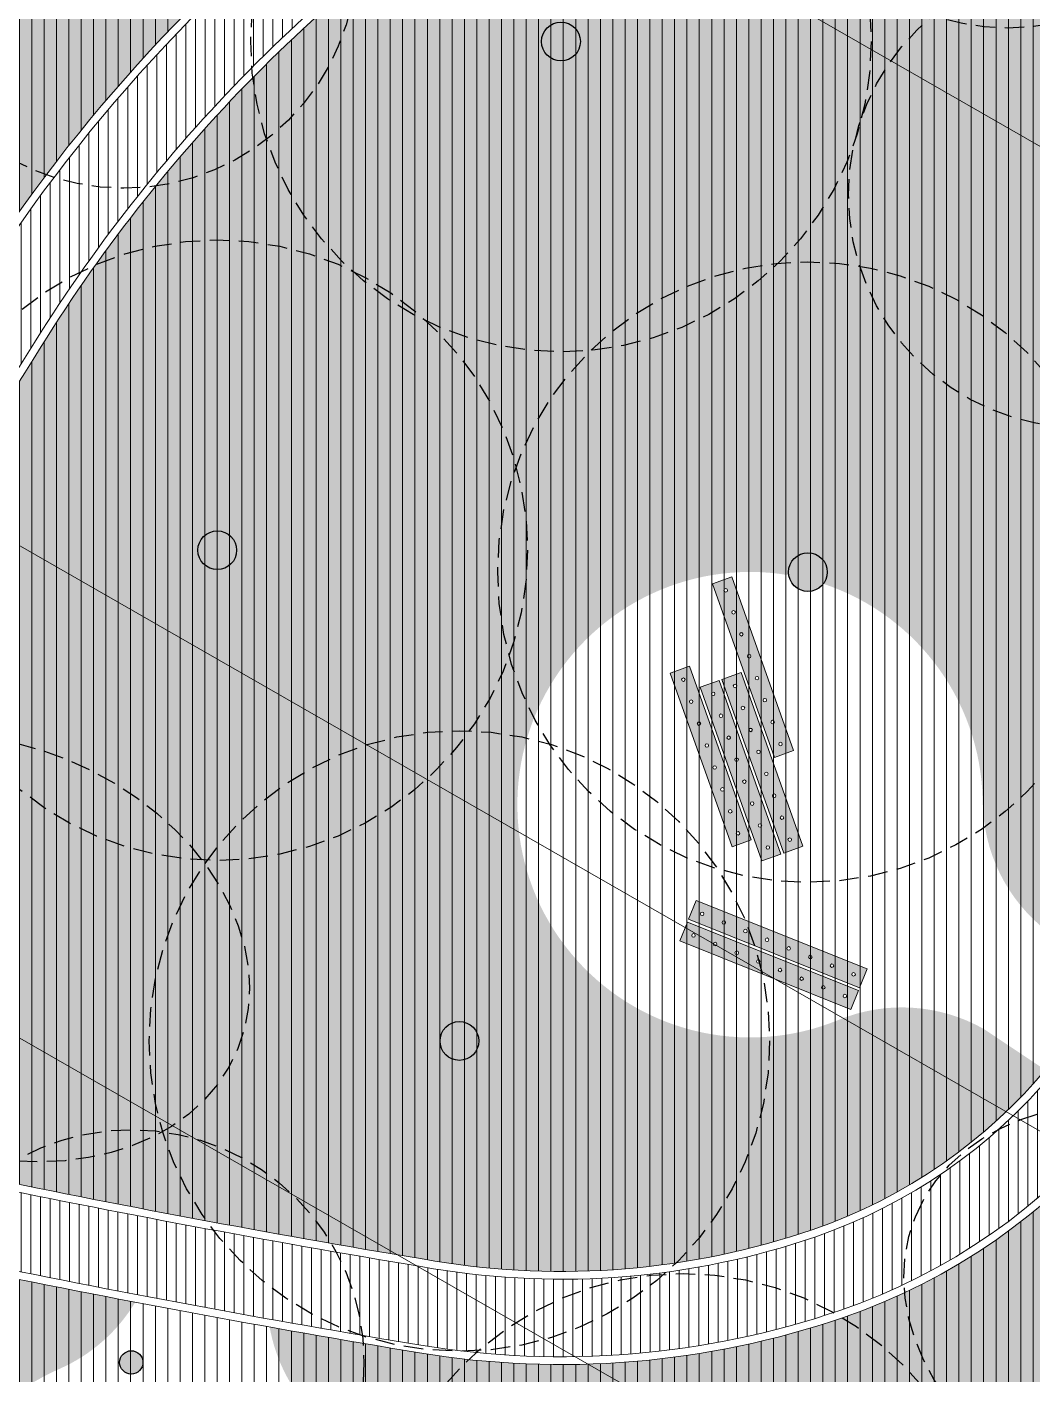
# Model space of a CAD drawing. Header units: metres. Extents: x 678805 to 1359287, y 2747329 to 5497370.
# Drawn here: x 679893.31 to 679906.27, y 2748676.98 to 2748694.34 of the extents above; entities that cross this region are included whole.
import ezdxf
from ezdxf.enums import TextEntityAlignment as Align

# ---------------------------------------------------------------- set-up
doc = ezdxf.new("R2010")
doc.units = ezdxf.units.M
doc.linetypes.add('XREF_MON_SFT_TREES$0$HIDDEN', pattern=[0.375, 0.25, -0.125])
for name, color, linetype in [('00_XREF_MON_HSC_PAVEMENT', 7, 'Continuous'), ('00_XREF_TWQ_BUILDINGS', 7, 'Continuous'), ('00_XREF_TWQ_SFT_TREES', 7, 'Continuous'), ('XREF_MON_SFT_TREES$0$SL_TREE_CANOPY', 251, 'XREF_MON_SFT_TREES$0$HIDDEN'), ('XREF_MON_SFT_TREES$0$SL_TREE_TRUNK', 251, 'Continuous')]:
    doc.layers.add(name, color=color, linetype=linetype)
for name, color, linetype, true_color in [('02-L-Waterfeatures 01', 7, 'Continuous', 0x4da6ff), ('XREF_MON_SFT_TREES$0$SL_TREE_ACACIA_ETBAICA', 7, 'Continuous', 0x405700), ('XREF_MON_SFT_TREES$0$SL_TREE_ACACIA_GERRARDII', 7, 'Continuous', 0x4c4c00), ('XREF_MON_SFT_TREES$0$SL_TREE_ACACIA_NILOTICA', 7, 'Continuous', 0x264d00), ('XREF_MON_SFT_TREES$0$SL_TREE_PROSOPIS_CINERARIA', 7, 'Continuous', 0x5f7f00)]:
    doc.layers.add(name, color=color, linetype=linetype, true_color=true_color)
for name, color, linetype, lineweight in [('XREF_MON_GENERAL_LAYOUT$0$02-L-Level Curves 0.25-0.75m', 33, 'Continuous', 5), ('XREF_MON_GENERAL_LAYOUT$0$02-L-Level Curves 1m', 37, 'Continuous', 5), ('XREF_MON_GENERAL_LAYOUT$0$02-L-Material Change', 251, 'Continuous', 5), ('XREF_MON_HSC_FURNITURE$0$03-PG-CBIncluded', 8, 'Continuous', 5), ('XREF_MON_HSC_PAVEMENT$0$03-TR-Pavement_04_Dry Meadow_', 54, 'Continuous', 5)]:
    doc.layers.add(name, color=color, linetype=linetype, lineweight=lineweight)
doc.layers.add('XREF_MON_HSC_PAVEMENT$0$03-TR-Pavement_02_Sealed Gravel', color=7, linetype='Continuous', lineweight=5, true_color=0x38321e)
doc.layers.add('XREF_MON_HSC_PAVEMENT$0$03-TR-Pavement_04_Dry Meadow_2', color=7, linetype='Continuous', lineweight=5, true_color=0xe2c75d)
doc.layers.get('XREF_MON_SFT_TREES$0$SL_TREE_ACACIA_ETBAICA').off()
doc.layers.get('XREF_MON_SFT_TREES$0$SL_TREE_ACACIA_GERRARDII').off()
doc.layers.get('XREF_MON_SFT_TREES$0$SL_TREE_ACACIA_NILOTICA').off()
doc.layers.get('XREF_MON_SFT_TREES$0$SL_TREE_PROSOPIS_CINERARIA').off()
doc.styles.add('XREF_MON_GENERAL_LAYOUT$0$Standard', font='arial.ttf')
pattern_1 = [(45, (0, 0), (-0.2245064030267289, 0.2245064030267289), [])]
pattern_2 = [(90, (652974.1167151183, 2717198.732228751), (-0.1247775, 0), [])]

# ---------------------------------------------------------------- blocks, each defined once
blk = doc.blocks.new('XREF_MON_SFT_TREES$0$Acacia_gerrardii_1')
h = blk.add_hatch()
h.set_pattern_fill('ANSI31', color=256, scale=0.1, style=0)
h.set_pattern_definition(pattern_1)
edge = h.paths.add_edge_path()
edge.add_ellipse((2.328306436538696e-10, 4.656612873077393e-10), major_axis=(-2.994620075353438, -1.721699553644494), ratio=0.7600819417513994, start_angle=0, end_angle=360)
at = {"layer": 'XREF_MON_SFT_TREES$0$SL_TREE_TRUNK'}
h = blk.add_hatch(color=256, dxfattribs=at)
h.dxf.hatch_style = 1
edge = h.paths.add_edge_path()
edge.add_arc((4.656612873077393e-10, 9.313225746154785e-10), 0.1500002322718501, -7.354891001008638, 352.6451089989913)
at = {"layer": 'XREF_MON_SFT_TREES$0$SL_TREE_CANOPY'}
blk.add_ellipse((2.328306436538696e-10, 4.656612873077393e-10), major_axis=(-2.994620075353436, -1.721699553644493), ratio=0.7600819417513992, dxfattribs=at)
at = {"layer": 'XREF_MON_SFT_TREES$0$SL_TREE_TRUNK'}
for radius in [0.1500002322718501, 0.150000232560115]:
    blk.add_circle((4.656612873077393e-10, 9.313225746154785e-10), radius, dxfattribs=at)
blk = doc.blocks.new('XREF_MON_SFT_TREES$0$Acacia_gerrardii')
h = blk.add_hatch()
h.set_pattern_fill('ANSI31', color=256, scale=0.1, style=0)
h.set_pattern_definition(pattern_1)
edge = h.paths.add_edge_path()
edge.add_ellipse((-0.07890667230822146, 0.1374323763884604), major_axis=(-2.334159139066159, 2.54631103014604), ratio=0.7600819417513992, start_angle=0, end_angle=360)
at = {"layer": 'XREF_MON_SFT_TREES$0$SL_TREE_TRUNK'}
h = blk.add_hatch(color=256, dxfattribs=at)
h.dxf.hatch_style = 1
edge = h.paths.add_edge_path()
edge.add_arc((2.328306436538696e-10, 4.656612873077393e-10), 0.1500002322718501, -7.354891001008641, 352.6451089989913)
at = {"layer": 'XREF_MON_SFT_TREES$0$SL_TREE_CANOPY'}
blk.add_ellipse((-0.07890667230822146, 0.1374323763884604), major_axis=(-2.334159139066159, 2.54631103014604), ratio=0.7600819417513992, dxfattribs=at)
at = {"layer": 'XREF_MON_SFT_TREES$0$SL_TREE_TRUNK'}
for radius in [0.1500002322718501, 0.150000232560115]:
    blk.add_circle((2.328306436538696e-10, 4.656612873077393e-10), radius, dxfattribs=at)
blk = doc.blocks.new('XREF_MON_SFT_TREES$0$Acacia etbaica')
h = blk.add_hatch()
h.set_pattern_fill('ANSI31', color=256, scale=0.1)
h.set_pattern_definition(pattern_1)
edge = h.paths.add_edge_path()
edge.add_arc((4.440892098500626e-16, -1.110223024625157e-15), 3.000000000000001, 0, 360)
at = {"layer": 'XREF_MON_SFT_TREES$0$SL_TREE_TRUNK'}
h = blk.add_hatch(color=256, dxfattribs=at)
h.dxf.hatch_style = 1
edge = h.paths.add_edge_path()
edge.add_arc((-4.190951585769653e-09, -3.725290298461914e-09), 0.1500002332421871, 286.4511275051879, 569.1271037239628)
edge.add_arc((-2.328306436538696e-09, 2.328306436538696e-09), 0.1500002378014961, 209.127105287983, 286.4511261276718)
at = {"layer": 'XREF_MON_SFT_TREES$0$SL_TREE_CANOPY'}
blk.add_circle((0, 0), 3, dxfattribs=at)
at = {"layer": 'XREF_MON_SFT_TREES$0$SL_TREE_TRUNK'}
for radius in [0.1500002332387778, 0.150000232560115]:
    blk.add_circle((-4.190951585769653e-09, -3.725290298461914e-09), radius, dxfattribs=at)
blk = doc.blocks.new('XREF_MON_SFT_TREES$0$Prosopis_cineraria')
h = blk.add_hatch()
h.set_pattern_fill('ANSI31', color=256, scale=0.1)
h.set_pattern_definition(pattern_1)
edge = h.paths.add_edge_path()
edge.add_arc((-1.862645149230957e-09, -1.396983861923218e-09), 4.000000002159871, 0, 360)
at = {"layer": 'XREF_MON_SFT_TREES$0$SL_TREE_TRUNK'}
h = blk.add_hatch(color=256, dxfattribs=at)
h.dxf.hatch_style = 1
edge = h.paths.add_edge_path()
edge.add_arc((0, 0), 0.25, 0, 360)
at = {"layer": 'XREF_MON_SFT_TREES$0$SL_TREE_CANOPY', "linetype": 'XREF_MON_SFT_TREES$0$HIDDEN'}
blk.add_circle((0, 0), 4, dxfattribs=at)
at = {"layer": 'XREF_MON_SFT_TREES$0$SL_TREE_TRUNK'}
blk.add_circle((0, 0), 0.25, dxfattribs=at)
blk = doc.blocks.new('XREF_MON_SFT_TREES$0$Acacia Nilotica D')
h = blk.add_hatch()
h.set_pattern_fill('ANSI31', color=256, scale=0.1)
h.set_pattern_definition(pattern_1)
edge = h.paths.add_edge_path()
edge.add_arc((2.328306436538696e-10, 0), 3.999999999999999, -6.5439871631012e-05, 359.9999345601284)
at = {"layer": 'XREF_MON_SFT_TREES$0$SL_TREE_TRUNK'}
h = blk.add_hatch(color=256, dxfattribs=at)
h.dxf.hatch_style = 1
edge = h.paths.add_edge_path()
edge.add_arc((2.328306436538696e-10, 0), 0.2500003876001918, 0, 360)
at = {"layer": 'XREF_MON_SFT_TREES$0$SL_TREE_CANOPY', "linetype": 'XREF_MON_SFT_TREES$0$HIDDEN'}
blk.add_circle((2.328306436538696e-10, 0), 4, dxfattribs=at)
at = {"layer": 'XREF_MON_SFT_TREES$0$SL_TREE_TRUNK'}
blk.add_circle((2.328306436538696e-10, 0), 0.2500003876001918, dxfattribs=at)
blk = doc.blocks.new('XREF_MON_SFT_TREES')
at = {"layer": 'XREF_MON_SFT_TREES$0$SL_TREE_ACACIA_ETBAICA', "rotation": 25.44812939262281}
for p in [(679905.9621990575, 2748697.329225839), (679894.5644476578, 2748695.264205338), (679906.9066487125, 2748692.178953498), (679894.6595856667, 2748677.12948214)]:
    blk.add_blockref('XREF_MON_SFT_TREES$0$Acacia etbaica', p, dxfattribs=at)
at = {"layer": 'XREF_MON_SFT_TREES$0$SL_TREE_ACACIA_GERRARDII', "rotation": 25.44812939262281}
for name, p in [('XREF_MON_SFT_TREES$0$Acacia_gerrardii', (679892.9635437208, 2748682.381785628)), ('XREF_MON_SFT_TREES$0$Acacia_gerrardii', (679908.100661118, 2748677.620678897)), ('XREF_MON_SFT_TREES$0$Acacia_gerrardii_1', (679889.4858388007, 2748677.390387779))]:
    blk.add_blockref(name, p, dxfattribs=at)
at = {"layer": 'XREF_MON_SFT_TREES$0$SL_TREE_ACACIA_NILOTICA', "rotation": 25.44819483249446}
for p in [(679895.7679195561, 2748687.598219632), (679903.3833574409, 2748687.31633314), (679898.8898623025, 2748681.272232442), (679901.7731411103, 2748674.274661917)]:
    blk.add_blockref('XREF_MON_SFT_TREES$0$Acacia Nilotica D', p, dxfattribs=at)
at = {"layer": 'XREF_MON_SFT_TREES$0$SL_TREE_PROSOPIS_CINERARIA', "rotation": 25.44812939262281}
for p in [(679900.1992416736, 2748694.155067765), (679910.66576537, 2748684.026230473)]:
    blk.add_blockref('XREF_MON_SFT_TREES$0$Prosopis_cineraria', p, dxfattribs=at)
blk = doc.blocks.new('XREF_MON_HSC_PAVEMENT')
at = {"layer": 'XREF_MON_HSC_PAVEMENT$0$03-TR-Pavement_02_Sealed Gravel', "linetype": 'Continuous'}
h = blk.add_hatch(dxfattribs=at)
h.set_pattern_fill('ANSI31', color=256, scale=0.0393, angle=45)
h.set_pattern_definition(pattern_2)
edge = h.paths.add_edge_path()
edge.add_line((679917.9398235404, 2748698.569032134), (679930.3351692004, 2748678.520435317))
edge.add_line((679930.3351692004, 2748678.520435317), (679958.8336297222, 2748689.631350649))
edge.add_line((679958.8336297222, 2748689.631350649), (679958.50670796, 2748690.469874448))
edge.add_line((679958.50670796, 2748690.469874448), (679930.7138696867, 2748679.634065522))
edge.add_line((679930.7138696867, 2748679.634065522), (679917.3239483093, 2748701.274537497))
edge.add_arc((679914.8732819883, 2748673.065596799), 28.31519204792146, 46.13799240495729, 85.0348656748859, ccw=False)
edge.add_line((679934.4935548324, 2748693.481154451), (679942.2621682504, 2748686.015166136))
edge.add_line((679942.2621682504, 2748686.015166136), (679942.9550921341, 2748686.736176878))
edge.add_line((679942.9550921341, 2748686.736176878), (679935.1864787161, 2748694.202165193))
edge.add_arc((679914.8732819877, 2748673.065596798), 29.31519204848373, 46.13799240476916, 58.06454283980914)
edge.add_arc((679938.067693575, 2748734.432828217), 37.29011251870315, 258.1025683230082, 269.2826133360413)
edge.add_arc((679937.0225939059, 2748650.967837801), 46.18142070354693, 64.16469259117218, 89.2826133351681, ccw=False)
edge.add_line((679957.1478022245, 2748692.533443875), (679957.5855369734, 2748693.432550587))
edge.add_arc((679937.0225939064, 2748650.967837802), 47.18142070242407, 64.16206301662017, 89.28261338864814)
edge.add_arc((679938.0676934873, 2748734.432827342), 36.29011164293091, 257.32209827357883, 269.28261338852946, ccw=False)
edge.add_arc((679928.5765606291, 2748710.022024098), 11.09999999980176, 277.9047417493397, 326.7875525858458)
edge.add_line((679937.8633238642, 2748703.94205464), (679943.4507532385, 2748712.476494499))
edge.add_line((679943.4507532385, 2748712.476494499), (679944.3185092388, 2748712.328544013))
edge.add_arc((679947.0244749829, 2748728.199515925), 16.10000000174457, 260.3242364337488, 285.3097737313047)
edge.add_line((679951.2754800855, 2748712.670866413), (679950.9614268458, 2748713.621779129))
edge.add_arc((679947.0244749842, 2748728.199515923), 15.09999999987428, 260.32423643965967, 285.11310256143867, ccw=False)
edge.add_line((679944.4865816484, 2748713.314318665), (679944.0482033435, 2748713.3890612))
edge.add_line((679944.0482033435, 2748713.3890612), (679948.6660864562, 2748720.442581354))
edge.add_line((679948.6660864562, 2748720.442581354), (679947.8294411196, 2748720.99032635))
edge.add_line((679947.8294411196, 2748720.99032635), (679942.9729745897, 2748713.572385334))
edge.add_line((679942.9729745897, 2748713.572385334), (679918.7001196826, 2748717.710853622))
edge.add_arc((679914.5151167568, 2748693.165064767), 24.89999999989387, 80.32423642142444, 100.1501827535803)
edge.add_line((679910.1270161498, 2748717.675360014), (679907.4703242236, 2748717.199730025))
edge.add_line((679907.4703242236, 2748717.199730025), (679906.2819436518, 2748719.120362397))
edge.add_line((679906.2819436518, 2748719.120362397), (679905.3223844845, 2748718.94857164))
edge.add_line((679905.3223844845, 2748718.94857164), (679917.9398235404, 2748698.569032134))
edge = h.paths.add_edge_path(flags=16)
edge.add_line((679912.8213882358, 2748708.551467834), (679916.2935874718, 2748712.111068967))
edge.add_arc((679924.4541689957, 2748704.150861104), 11.40000000150514, 80.32423642395838, 135.7121223184674, ccw=False)
edge.add_line((679926.3701944314, 2748715.388692148), (679942.3755244844, 2748712.659818633))
edge.add_line((679942.3755244844, 2748712.659818633), (679937.026678527, 2748704.489799635))
edge.add_arc((679928.5765606285, 2748710.022024097), 10.10000000004728, 249.6554439448126, 326.78755258400594, ccw=False)
edge.add_arc((679914.873281985, 2748673.065596779), 29.31519206720653, 69.6554439438743, 86.47890914266438)
edge.add_line((679916.6737024639, 2748702.325449343), (679912.8213882358, 2748708.551467834))
edge = h.paths.add_edge_path(flags=16)
edge.add_line((679912.2791941147, 2748709.427749057), (679908.0362197334, 2748716.285143182))
edge.add_line((679908.0362197334, 2748716.285143182), (679910.3032450912, 2748716.691010808))
edge.add_arc((679914.5151167569, 2748693.165064768), 23.89999999981697, 80.32423642621922, 100.15018275054888, ccw=False)
edge.add_line((679918.532047274, 2748716.72507897), (679921.5610687663, 2748716.208637479))
edge.add_arc((679924.4541689956, 2748704.150861104), 12.40000000116875, 103.4922911610623, 135.7121223126702)
edge.add_line((679915.5777469884, 2748712.809332816), (679912.2791941147, 2748709.427749057))
edge = h.paths.add_edge_path(flags=0)
edge.add_line((679912.9475607893, 2748708.537604052), (679916.3651715209, 2748712.041242583))
edge.add_arc((679924.4541689955, 2748704.150861104), 11.30000000139574, 80.32423642214098, 135.7121223131019, ccw=False)
edge.add_line((679926.3533871908, 2748715.290114682), (679942.2082565984, 2748712.586894376))
edge.add_line((679942.2082565984, 2748712.586894376), (679936.9430139933, 2748704.544574135))
edge.add_arc((679928.5765606285, 2748710.022024097), 10.00000000008956, 249.6554439453734, 326.7875525832822, ccw=False)
edge.add_arc((679914.8732819853, 2748673.065596779), 29.41519206703384, 69.65544394411208, 86.37802701014486)
edge.add_line((679916.7315355373, 2748702.422034201), (679912.9475607893, 2748708.537604052))
edge = h.paths.add_edge_path(flags=0)
edge.add_line((679912.2969278444, 2748709.589141519), (679908.1986763425, 2748716.212637973))
edge.add_line((679908.1986763425, 2748716.212637973), (679910.3208679857, 2748716.592575887))
edge.add_arc((679914.5151167565, 2748693.165064768), 23.79999999945268, 80.32423642296732, 100.15018274864781, ccw=False)
edge.add_line((679918.5152400343, 2748716.626501504), (679921.0852539735, 2748716.18831979))
edge.add_arc((679924.454168996, 2748704.150861104), 12.50000000153428, 105.6353015818429, 135.7121223130208)
edge.add_line((679915.50616294, 2748712.8791592), (679912.2969278444, 2748709.589141519))
h = blk.add_hatch(dxfattribs=at)
h.set_pattern_fill('ANSI31', color=256, scale=0.0393, angle=45)
h.set_pattern_definition(pattern_2)
h.paths.add_polyline_path([(679898.6701210444, 2748714.967997458), (679876.7539735462, 2748701.298467006), (679889.5381818302, 2748662.614598154), (679918.2621972301, 2748673.813452312), (679918.2621095822, 2748673.813717815), (679889.5307891695, 2748662.61171592), (679918.2621972298, 2748673.813452312), (679889.5381818302, 2748662.614598154), (679889.5307891695, 2748662.61171592), (679918.2621095822, 2748673.813717815), (679911.6236539984, 2748693.947367267)])
edge = h.paths.add_edge_path(flags=16)
edge.add_line((679906.9119436202, 2748699.876949112), (679909.6690112512, 2748695.4034992))
edge.add_line((679909.6690112512, 2748695.4034992), (679908.072026684, 2748684.297824132))
edge.add_arc((679901.2346263421, 2748685.281035215), 6.907730992772909, 288.89189501053306, 351.8170215263432, ccw=False)
edge.add_arc((679900.2047145886, 2748688.290550407), 10.08859564023446, 260.5948179979235, 288.89189501715765, ccw=False)
edge.add_arc((679923.3319042785, 2748827.912208552), 151.6127078128381, 258.3433462049723, 260.5948180006095, ccw=False)
edge.add_arc((679881.0252318326, 2748622.839844883), 57.77814412260484, 78.3433462027057, 86.00058406381969)
edge.add_arc((679856.8531195697, 2748712.997600401), 43.04555052981048, 310.932137993685, 328.1400595606257)
edge.add_arc((679910.4176700952, 2748679.708542178), 20.02046623327019, 121.6792615479589, 148.1400595602311, ccw=False)
edge.add_arc((679915.130407262, 2748672.071789082), 28.99431097544218, 106.4662738663842, 121.67926154862039, ccw=False)
edge = h.paths.add_edge_path(flags=16)
edge.add_arc((679896.6506365204, 2748707.026583172), 9.544783993528977, 261.712552071773, 310.88335671506644, ccw=False)
edge.add_line((679895.2748569183, 2748697.581471634), (679878.1032936849, 2748700.082689999))
edge.add_line((679878.1032936849, 2748700.082689999), (679877.8303554062, 2748700.909114883))
edge.add_line((679877.8303554062, 2748700.909114883), (679898.3787032177, 2748713.72552188))
edge.add_line((679898.3787032177, 2748713.72552188), (679905.3829075827, 2748702.357869801))
edge.add_line((679905.3829075827, 2748702.357869801), (679902.8979002387, 2748699.810310068))
edge = h.paths.add_edge_path(flags=0)
edge.add_line((679906.8669971054, 2748699.759281914), (679909.5648728344, 2748695.381873175))
edge.add_line((679909.5648728344, 2748695.381873175), (679907.9730448282, 2748684.312057621))
edge.add_arc((679901.2346263404, 2748685.281035217), 6.807730994789505, 288.8918950348194, 351.81702151538065, ccw=False)
edge.add_arc((679900.2047145879, 2748688.290550406), 9.988595640052086, 260.59481799539185, 288.89189503304624, ccw=False)
edge.add_arc((679923.3319042898, 2748827.912208552), 151.5127078145872, 258.3433462016922, 260.5948179959709, ccw=False)
edge.add_arc((679881.0252318344, 2748622.839844883), 57.87814412233619, 78.34334620194826, 85.7626213280239)
edge.add_arc((679856.8531195692, 2748712.997600401), 43.14555053058602, 311.251450668533, 328.1400595604185)
edge.add_arc((679910.4176700931, 2748679.70854218), 19.92046623047576, 121.6792615452745, 148.1400595616161, ccw=False)
edge.add_arc((679915.1304072624, 2748672.071789081), 28.89431097592361, 106.61788192610581, 121.67926154847291, ccw=False)
edge = h.paths.add_edge_path(flags=0)
edge.add_arc((679896.6506365202, 2748707.026583172), 9.44478399339195, 261.7125520711253, 310.8578456694943, ccw=False)
edge.add_line((679895.2892708598, 2748697.680427373), (679878.1788669263, 2748700.172737244))
edge.add_line((679878.1788669263, 2748700.172737244), (679877.9499552716, 2748700.865854709))
edge.add_line((679877.9499552716, 2748700.865854709), (679898.3449455915, 2748713.586643332))
edge.add_line((679898.3449455915, 2748713.586643332), (679905.2568337709, 2748702.37183481))
edge.add_line((679905.2568337709, 2748702.37183481), (679902.8292681081, 2748699.883162676))
edge = h.paths.add_edge_path(flags=16)
edge.add_arc((679910.4176700966, 2748679.708542178), 21.02046623424761, 126.7613469728851, 148.1400595612503)
edge.add_arc((679856.8531195733, 2748712.997600398), 42.04555052574609, 310.8324265837393, 328.14005956122935, ccw=False)
edge.add_line((679884.3445574244, 2748681.18488024), (679878.4539096343, 2748699.021066298))
edge.add_line((679878.4539096343, 2748699.021066298), (679895.1307175009, 2748696.591914244))
edge.add_arc((679896.6506365197, 2748707.02658317), 10.54478399160524, 261.7125520733022, 276.46135270335)
edge = h.paths.add_edge_path(flags=0)
edge.add_arc((679910.4176700962, 2748679.708542178), 21.12046623387275, 127.7180951436975, 148.1400595603967)
edge.add_arc((679856.853119571, 2748712.997600401), 41.94555052902001, 311.0372248761375, 328.14005956030087, ccw=False)
edge.add_line((679884.3924381699, 2748681.358777093), (679878.5996060654, 2748698.898788803))
edge.add_line((679878.5996060654, 2748698.898788803), (679895.1163035603, 2748696.492958505))
edge.add_arc((679896.6506365215, 2748707.026583171), 10.64478399198405, 261.7125520695221, 274.5585305084536)
edge = h.paths.add_edge_path(flags=16)
edge.add_line((679910.4881714294, 2748694.074379818), (679910.8022693451, 2748693.564743682))
edge.add_line((679910.8022693451, 2748693.564743682), (679917.147141271, 2748674.344700132))
edge.add_line((679917.147141271, 2748674.344700132), (679890.0878451788, 2748663.794882973))
edge.add_line((679890.0878451788, 2748663.794882973), (679884.9058950099, 2748679.485216303))
edge.add_arc((679881.0252318349, 2748622.839844882), 56.77814412274062, 78.34334620425989, 86.08090222271062, ccw=False)
edge.add_arc((679923.3319042849, 2748827.912208551), 152.6127078126338, 258.3433462027676, 260.5948179978523)
edge.add_arc((679900.2047145875, 2748688.290550406), 11.08859563975247, 260.5948179989856, 288.8918950331557)
edge.add_arc((679901.2346263407, 2748685.281035217), 7.907730994349595, 288.891895030736, 351.817021517323)
edge.add_line((679909.0618452437, 2748684.15548925), (679910.4881714294, 2748694.074379818))
edge = h.paths.add_edge_path(flags=0)
edge.add_line((679910.5478650483, 2748693.786929916), (679910.7109860298, 2748693.522259753))
edge.add_line((679910.7109860298, 2748693.522259753), (679917.0224497513, 2748674.403417164))
edge.add_line((679917.0224497513, 2748674.403417164), (679890.1497402908, 2748663.926345979))
edge.add_line((679890.1497402908, 2748663.926345979), (679885.047581903, 2748679.375079216))
edge.add_arc((679881.0252318362, 2748622.839844882), 56.67814412277121, 78.3433461992185, 85.93039643778832, ccw=False)
edge.add_arc((679923.3319043063, 2748827.912208545), 152.7127078116333, 258.3433461968938, 260.5948179889996)
edge.add_arc((679900.2047145868, 2748688.290550406), 11.18859564019106, 260.5948179941786, 288.8918950367295)
edge.add_arc((679901.2346263402, 2748685.281035217), 8.007730995109114, 288.8918950331046, 351.8170215126371)
edge.add_line((679909.1608270997, 2748684.141255761), (679910.5478650483, 2748693.786929916))
at = {"layer": 'XREF_MON_HSC_PAVEMENT$0$03-TR-Pavement_04_Dry Meadow_', "linetype": 'Continuous'}
h = blk.add_hatch(dxfattribs=at)
h.set_pattern_fill('ANSI31', color=256, scale=0.0502, angle=45)
h.set_pattern_definition([(90, (0, 0), (-0.159385, 0), [])])
edge = h.paths.add_edge_path()
edge.add_line((679909.5648728344, 2748695.381873175), (679906.8669971054, 2748699.759281914))
edge.add_arc((679915.1304072624, 2748672.071789081), 28.89431097593239, 106.6178819261058, 121.6792615484729)
edge.add_arc((679910.4176700945, 2748679.708542179), 19.92046623203304, 121.6792615472871, 148.1400595614619)
edge.add_arc((679856.8531195692, 2748712.997600401), 43.1455505305333, 311.251450668533, 328.1400595604186, ccw=False)
edge.add_arc((679881.0252318344, 2748622.839844883), 57.87814412234044, 78.3433462019483, 85.7626213280239, ccw=False)
edge.add_arc((679923.3319042898, 2748827.912208552), 151.5127078145839, 258.3433462016922, 260.5948179959709)
edge.add_arc((679900.2047145879, 2748688.290550406), 9.988595640046231, 260.5948179953918, 288.8918950330462)
edge.add_arc((679901.2346263404, 2748685.281035217), 6.807730994789768, 288.8918950348194, 351.8170215153806)
edge.add_line((679907.9730448282, 2748684.312057621), (679909.5648728344, 2748695.381873175))
edge = h.paths.add_edge_path()
edge.add_arc((679910.4176700962, 2748679.708542178), 21.12046623381408, 127.7180951436975, 148.1400595603967, ccw=False)
edge.add_arc((679896.6506365215, 2748707.026583171), 10.6447839919818, 261.7125520695221, 274.5585305084536, ccw=False)
edge.add_line((679895.1163035603, 2748696.492958505), (679878.5996060654, 2748698.898788803))
edge.add_line((679878.5996060654, 2748698.898788803), (679884.3924381699, 2748681.358777093))
edge.add_arc((679856.853119571, 2748712.997600401), 41.94555052900824, 311.0372248761375, 328.1400595603009)
edge = h.paths.add_edge_path()
edge.add_line((679898.3449455915, 2748713.586643332), (679877.9499552716, 2748700.865854709))
edge.add_line((679877.9499552716, 2748700.865854709), (679878.1788669263, 2748700.172737244))
edge.add_line((679878.1788669263, 2748700.172737244), (679895.2892708598, 2748697.680427373))
edge.add_arc((679896.6506365202, 2748707.026583172), 9.44478399332153, 261.7125520711253, 310.8578456694943)
edge.add_line((679902.8292681081, 2748699.883162676), (679905.2568337709, 2748702.37183481))
edge.add_line((679905.2568337709, 2748702.37183481), (679898.3449455915, 2748713.586643332))
edge = h.paths.add_edge_path()
edge.add_line((679910.7109860298, 2748693.522259753), (679910.5478650484, 2748693.786929916))
edge.add_line((679910.5478650484, 2748693.786929916), (679909.1608270997, 2748684.141255761))
edge.add_arc((679901.2346263402, 2748685.281035217), 8.007730995037361, 288.8918950331046, 351.8170215126371, ccw=False)
edge.add_arc((679900.2047145868, 2748688.290550406), 11.18859564019471, 260.5948179941786, 288.8918950367295, ccw=False)
edge.add_arc((679923.3319043063, 2748827.912208545), 152.7127078116325, 258.3433461968939, 260.59481798899964, ccw=False)
edge.add_arc((679881.0252318362, 2748622.839844882), 56.67814412277777, 78.34334619921847, 85.93039643778826)
edge.add_line((679885.047581903, 2748679.375079216), (679890.1497402908, 2748663.926345979))
edge.add_line((679890.1497402908, 2748663.926345979), (679917.0224497513, 2748674.403417164))
edge.add_line((679917.0224497513, 2748674.403417164), (679910.7109860298, 2748693.522259753))
at = {"layer": 'XREF_MON_HSC_PAVEMENT$0$03-TR-Pavement_04_Dry Meadow_2', "ltscale": 2, "transparency": 33554687}
h = blk.add_hatch(dxfattribs=at)
h.set_pattern_fill('AR-CONC', color=256, scale=0.0067, angle=290.0000000000001)
h.set_pattern_definition([(340, (0, 0), (0.3171310031097607, -1.183548818555639), [0.127635, -1.403985]), (284.9999999999999, (0, 0), (1.122121008750501, 0.6597039266631874), [0.102108, -1.123191913939]), (30.45144470000007, (0.0264274947241093, -0.09862875297372095), (1.439251961726375, -0.5238449067124393), [0.10847305896, -1.19320463882]), (336.1842, (0.3198337804106918, 0.1164099759823247), (0.3564911015664235, -1.803038992589059), [0.1914525, -2.1059775]), (26.63555761000001, (0.3495414982605787, -0.03384308439077688), (2.101800046171185, -0.9276967019094174), [0.162709655038, -1.789808574672]), (281.1841511700001, (0.3198337804106918, 0.1164099759823247), (2.10180004612532, -0.9276967020221802), [0.153161779369, -1.684780203864]), (311.0000000000001, (0.2980803232991812, -0.07260940821860236), (-0.2964259309923299, -1.18889947222557), [0.127635, -1.403985]), (256.0000000000001, (0.2980803232991812, -0.07260940821860236), (1.301257995013117, 0.03297126671369521), [0.102108, -1.123188]), (1.451445000000042, (0.2733781620483804, -0.1716843643181712), (1.004832069231487, -1.155928201204946), [0.10847305896, -1.19320258192]), (327.5000000000001, (0, 0), (0.5394311410589346, 0.1743151651689518), [0, -1.1095736, 0, -1.140206, 0, -1.1274425]), (297.5, (0, 0), (0.7838505369245482, -0.1911253338182064), [0, -0.6500876, 0, -1.0840466, 0, -0.4297045]), (257.5, (-0.129797123220292, 0.3566146651579213), (0.2746427574532052, -0.8667979447037826), [0, -0.42545, 0, -1.327404, 0, -1.761363]), (247.5, (-0.1880021112114544, 0.5165315553632672), (0.4995268739605756, -0.8743468279788609), [0, -0.553085, 0, -0.8815324, 0, -1.250823])])
edge = h.paths.add_edge_path()
edge.add_line((679898.3463066672, 2748713.587492263), (679877.9499552716, 2748700.865854709))
edge.add_line((679877.9499552716, 2748700.865854709), (679878.1788669263, 2748700.172737244))
edge.add_line((679878.1788669263, 2748700.172737244), (679895.2892708598, 2748697.680427373))
edge.add_arc((679896.6506365202, 2748707.026583172), 9.44478399332153, 261.7125520711253, 310.8578456694943)
edge.add_line((679902.8292681081, 2748699.883162676), (679905.2568337709, 2748702.37183481))
edge.add_line((679905.2568337709, 2748702.37183481), (679898.3463066672, 2748713.587492263))
edge = h.paths.add_edge_path()
edge.add_arc((679898.554725027, 2748677.960000225), 2.144113461360562, 190.065592184571, 225.809744001182)
edge.add_arc((679894.940447118, 2748674.299707103), 3.000000000506495, -246.29926906161484, 45.042715308581194, ccw=False)
edge.add_arc((679892.8727992189, 2748679.00998686), 2.144113453838092, 293.6984792296518, 328.9963535073109)
edge.add_arc((679923.3319043441, 2748827.912208733), 152.7127080026132, 258.3433461971818, 259.1977833367133, ccw=False)
edge.add_arc((679881.0252318482, 2748622.83984497), 56.67814403507234, 78.34334619330427, 85.93039644363199)
edge.add_line((679885.047581903, 2748679.375079216), (679890.1497402908, 2748663.926345979))
edge.add_line((679890.1497402908, 2748663.926345979), (679917.0224497513, 2748674.403417164))
edge.add_line((679917.0224497513, 2748674.403417164), (679910.7109860298, 2748693.522259753))
edge.add_line((679910.7109860298, 2748693.522259753), (679910.5478650484, 2748693.786929916))
edge.add_line((679910.5478650484, 2748693.786929916), (679909.1608270997, 2748684.141255761))
edge.add_arc((679901.234626339, 2748685.281035218), 8.007730996322222, 288.89189503882795, 351.8170215072268, ccw=False)
edge.add_arc((679900.2047145867, 2748688.290550407), 11.18859564155413, 260.5948179959357, 288.8918950349772, ccw=False)
edge.add_arc((679923.3319043282, 2748827.912208744), 152.7127080113735, 259.859005706703, 260.59481799308963, ccw=False)
edge = h.paths.add_edge_path()
edge.add_line((679906.4802400192, 2748682.677401614), (679907.2773210512, 2748682.145585978))
edge.add_arc((679901.2346263397, 2748685.281035217), 6.807730995476581, 332.5759860929182, 351.8170215121987)
edge.add_line((679907.973044828, 2748684.312057621), (679909.5648728344, 2748695.381873175))
edge.add_line((679909.5648728344, 2748695.381873175), (679906.8669971054, 2748699.759281914))
edge.add_arc((679915.1304072667, 2748672.071789071), 28.89431098653469, 106.6178819287448, 121.679261545558)
edge.add_arc((679910.4176700918, 2748679.708542181), 19.9204662286455, 121.6792615442502, 148.1400595630847)
edge.add_arc((679856.8531195718, 2748712.997600399), 43.14555052712904, 311.2514506680146, 328.14005956124936, ccw=False)
edge.add_arc((679881.0252318301, 2748622.839844852), 57.87814415377272, 78.34334620401239, 85.76262132605359, ccw=False)
edge.add_arc((679923.3319042781, 2748827.912208489), 151.512707750664, 258.3433462012005, 260.5948179964292)
edge.add_arc((679900.204714588, 2748688.290550404), 9.988595637768247, 260.5948179925506, 288.8918950367387)
edge.add_arc((679901.23462634, 2748685.281035218), 6.807730995821696, 288.8918950359895, 319.9260097791761)
edge.add_line((679906.4439955413, 2748680.898379193), (679905.6533016226, 2748681.425933321))
edge.add_arc((679904.59506263, 2748679.561167182), 2.144113457551268, 60.42545650526359, 112.3742393161231)
edge.add_arc((679902.6369319021, 2748684.318017749), 2.999999999828882, 1.1234690712652764, 292.3742393237139, ccw=False)
edge.add_arc((679907.7804617244, 2748684.38229048), 2.144113459243057, 180.1456850723971, 232.6692957463266)
edge = h.paths.add_edge_path()
edge.add_arc((679893.1181902677, 2748697.239709164), 2.144113458058566, 183.853543134643, 227.7838093816424)
edge.add_arc((679889.6457236178, 2748693.444509093), 2.999999999541835, -244.11673116544273, 47.370290156800195, ccw=False)
edge.add_arc((679887.4001395595, 2748698.072603249), 2.144113459002771, 295.8825996217366, 339.5715610158572)
edge.add_line((679889.4094072765, 2748697.32422783), (679878.5996060654, 2748698.898788803))
edge.add_line((679878.5996060654, 2748698.898788803), (679884.3924381699, 2748681.358777093))
edge.add_arc((679856.8531195836, 2748712.99760039), 41.94555051267501, 311.0372248727886, 328.1400595636612)
edge.add_arc((679910.4176700967, 2748679.708542177), 21.12046623455425, 127.7180951441737, 148.1400595601573, ccw=False)
edge.add_arc((679896.6506365208, 2748707.02658315), 10.64478397161304, 261.7125520579664, 274.55853052096637, ccw=False)
edge.add_line((679895.1163035604, 2748696.492958505), (679890.9789244371, 2748697.095611187))
blk = doc.blocks.new('XREF_MON_HSC_FURNITURE$0$RAI_A_HL')
at = {"true_color": 0xfcfcfc}
h = blk.add_hatch(color=7, dxfattribs=at)
h.dxf.hatch_style = 1
h.paths.add_polyline_path([(2094.887183385203, 181.5470563923009), (2094.776032072725, 181.7846776549704), (2092.624743381748, 180.7783764651977), (2092.735894693993, 180.5407552011311)])
h.paths.add_polyline_path([(2094.15433395002, 181.3744850521907, -1), (2094.173849065555, 181.3327652881853, -1)], flags=16)
h.paths.add_polyline_path([(2094.155606674729, 181.3717641984113, -1), (2094.172576341545, 181.3354861424305, -1)], flags=0)
h.paths.add_polyline_path([(2093.901763649657, 181.2054927945137, -1), (2093.882248533657, 181.2472125575878, -1)], flags=16)
h.paths.add_polyline_path([(2094.426419366384, 181.5017575467937, -1), (2094.445934482152, 181.4600377832539, -1)], flags=16)
h.paths.add_polyline_path([(2093.629678233759, 181.0782202994451, -1), (2093.61016311706, 181.1199400629848, -1)], flags=16)
h.paths.add_polyline_path([(2094.698504782282, 181.6290300423279, -1), (2094.718019898282, 181.5873102783225, -1)], flags=16)
h.paths.add_polyline_path([(2093.35759281693, 180.9509478039108, -1), (2093.338077701395, 180.9926675679162, -1)], flags=16)
h.paths.add_polyline_path([(2093.085507401032, 180.8236753102392, -1), (2093.065992285265, 180.8653950737789, -1)], flags=16)
h.paths.add_polyline_path([(2092.813421984902, 180.6964028156362, -1), (2092.793906869367, 180.7381225801073, -1)], flags=16)
h = blk.add_hatch(color=7, dxfattribs=at)
h.dxf.hatch_style = 1
h.paths.add_polyline_path([(2094.742370464141, 181.1476984815672), (2094.631219151197, 181.3853197447024), (2092.479930460686, 180.3790185539983), (2092.591081772698, 180.1413972908631)])
h.paths.add_polyline_path([(2094.009521028493, 180.9751271423884, -1), (2094.02903614426, 180.9334073774517, -1)], flags=16)
h.paths.add_polyline_path([(2094.010793753667, 180.9724062876776, -1), (2094.027763419552, 180.9361282321624, -1)], flags=0)
h.paths.add_polyline_path([(2093.756950728595, 180.8061348833144, -1), (2093.737435612595, 180.8478546468541, -1)], flags=16)
h.paths.add_polyline_path([(2094.281606445322, 181.1023996365257, -1), (2094.301121560158, 181.0606798725203, -1)], flags=16)
h.paths.add_polyline_path([(2093.484865311766, 180.6788623887114, -1), (2093.465350196231, 180.7205821522512, -1)], flags=16)
h.paths.add_polyline_path([(2094.553691860987, 181.2296721306629, -1), (2094.573206976987, 181.1879523671232, -1)], flags=16)
h.paths.add_polyline_path([(2093.212779895635, 180.5515898941085, -1), (2093.193264779868, 180.5933096576482, -1)], flags=16)
h.paths.add_polyline_path([(2092.940694479737, 180.4243173990399, -1), (2092.92117936397, 180.4660371630453, -1)], flags=16)
h.paths.add_polyline_path([(2092.668609063607, 180.2970449053682, -1), (2092.64909394714, 180.3387646679766, -1)], flags=16)
h = blk.add_hatch(color=7, dxfattribs=at)
h.dxf.hatch_style = 1
h.paths.add_polyline_path([(2096.085257117404, 181.1126176272519), (2095.974105805624, 181.3502388899215), (2093.82281711488, 180.343937699683), (2093.933968426427, 180.1063164356165)])
h.paths.add_polyline_path([(2095.352407682454, 180.9400462866761, -1), (2095.371922798688, 180.898326523602, -1)], flags=16)
h.paths.add_polyline_path([(2095.353680407396, 180.9373254333623, -1), (2095.370650073281, 180.9010473778471, -1)], flags=0)
h.paths.add_polyline_path([(2095.099837382091, 180.7710540289991, -1), (2095.080322266323, 180.8127737925388, -1)], flags=16)
h.paths.add_polyline_path([(2095.624493098818, 181.0673187822104, -1), (2095.644008215051, 181.0255990186706, -1)], flags=16)
h.paths.add_polyline_path([(2094.827751966426, 180.6437815343961, -1), (2094.808236849727, 180.6855012979358, -1)], flags=16)
h.paths.add_polyline_path([(2095.896578515414, 181.1945912768133, -1), (2095.916093630716, 181.1528715132736, -1)], flags=16)
h.paths.add_polyline_path([(2094.55566654983, 180.5165090402588, -1), (2094.536151434062, 180.5582288033329, -1)], flags=16)
h.paths.add_polyline_path([(2094.283581133233, 180.3892365447246, -1), (2094.264066017931, 180.4309563096613, -1)], flags=16)
h.paths.add_polyline_path([(2094.011495717103, 180.2619640505873, -1), (2093.991980601568, 180.3036838150583, -1)], flags=16)
h = blk.add_hatch(color=7, dxfattribs=at)
h.dxf.hatch_style = 1
h.paths.add_polyline_path([(2094.869642958278, 180.8756130649708), (2094.758491646266, 181.113234328106), (2092.607202954823, 180.1069331378676), (2092.718354267068, 179.8693118738011)])
h.paths.add_polyline_path([(2094.136793522863, 180.7030417248607, -1), (2094.15630863863, 180.6613219608553, -1)], flags=16)
h.paths.add_polyline_path([(2094.138066247804, 180.7003208706155, -1), (2094.155035914155, 180.6640428155661, -1)], flags=0)
h.paths.add_polyline_path([(2093.884223222034, 180.534049466718, -1), (2093.864708106266, 180.5757692297921, -1)], flags=16)
h.paths.add_polyline_path([(2094.408878938993, 180.8303142199293, -1), (2094.428394055227, 180.7885944554582, -1)], flags=16)
h.paths.add_polyline_path([(2093.612137806369, 180.4067769716494, -1), (2093.592622690368, 180.4484967361204, -1)], flags=16)
h.paths.add_polyline_path([(2094.680964355124, 180.9575867145322, -1), (2094.700479471125, 180.9158669505268, -1)], flags=16)
h.paths.add_polyline_path([(2093.340052389307, 180.2795044770464, -1), (2093.320537274005, 180.3212242405862, -1)], flags=16)
h.paths.add_polyline_path([(2093.067966973642, 180.1522319824435, -1), (2093.048451857874, 180.1939517469145, -1)], flags=16)
h.paths.add_polyline_path([(2092.795881557278, 180.0249594887719, -1), (2092.776366441511, 180.0666792518459, -1)], flags=16)
for points in [[(2094.887183385203, 181.5470563923009), (2094.776032072725, 181.7846776549704), (2092.624743381748, 180.7783764651977), (2092.735894693993, 180.5407552011311), (2094.887183385203, 181.5470563923009)], [(2094.742370464141, 181.1476984815672), (2094.631219151197, 181.3853197447024), (2092.479930460686, 180.3790185539983), (2092.591081772698, 180.1413972908631), (2094.742370464141, 181.1476984815672)], [(2096.085257117404, 181.1126176272519), (2095.974105805624, 181.3502388899215), (2093.82281711488, 180.343937699683), (2093.933968426427, 180.1063164356165), (2096.085257117404, 181.1126176272519)], [(2094.869642958278, 180.8756130649708), (2094.758491646266, 181.113234328106), (2092.607202954823, 180.1069331378676), (2092.718354267068, 179.8693118738011), (2094.869642958278, 180.8756130649708)]]:
    blk.add_lwpolyline(points, close=True)
for centre, radius in [((2094.708262340399, 181.6081701600924), 0.0230292119424661), ((2094.436176924268, 181.4808976654895), 0.0230292119424661), ((2094.164091507671, 181.3536251694895), 0.02302921228145893), ((2094.164091507671, 181.3536251694895), 0.02002540190505735), ((2093.61992067541, 181.099080181215), 0.0230292119424661), ((2093.892006092006, 181.2263526767492), 0.02302921228145893), ((2094.563449418871, 181.2088122488931), 0.0230292119424661), ((2095.906336073065, 181.1737313945778), 0.02302921204236422), ((2093.347835259279, 180.9718076861463), 0.0230292119424661), ((2094.019278586609, 180.9542672596872), 0.0230292119424661), ((2094.019278586609, 180.9542672596872), 0.02002540186575888), ((2094.291364002973, 181.0815397538245), 0.02302921228145893), ((2094.690721913241, 180.9367268322967), 0.0230292119424661), ((2095.362165240571, 180.9191864053719), 0.02302921238135705), ((2095.362165240571, 180.9191864053719), 0.02002540190505735), ((2095.634250656469, 181.0464588999748), 0.0230292119424661), ((2093.075749843149, 180.8445351920091), 0.02302921228145893), ((2093.747193170479, 180.8269947650842), 0.0230292119424661), ((2094.418636496644, 180.8094543372281), 0.02302921228145893), ((2095.090079824207, 180.7919139117002), 0.02302921228145893), ((2092.803664427018, 180.7172626974061), 0.0230292119424661), ((2093.203022337751, 180.5724497758783), 0.02302921228145893), ((2093.475107754348, 180.6997222709469), 0.0230292119424661), ((2094.146551080514, 180.6821818435565), 0.0230292119424661), ((2094.146551080979, 180.6821818430908), 0.02002540186575888), ((2094.817994408542, 180.6646414166316), 0.0230292119424661), ((2092.930936921155, 180.4451772808097), 0.0230292119424661), ((2093.602380248485, 180.4276368538849), 0.0230292119424661), ((2093.874465664616, 180.5549093489535), 0.0230292119424661), ((2094.273823576048, 180.4100964274257), 0.02302921238135705), ((2094.545908991946, 180.5373689210974), 0.0230292119424661), ((2092.658851505723, 180.3179047871381), 0.0230292119424661), ((2093.330294831889, 180.300364359282), 0.02302921228145893), ((2094.001738159219, 180.2828239318915), 0.0230292119424661), ((2092.786123999627, 180.0458193696104), 0.0230292119424661), ((2093.058209415758, 180.173091864679), 0.0230292119424661)]:
    blk.add_circle(centre, radius)
blk = doc.blocks.new('XREF_MON_HSC_FURNITURE$0$RAI_A')
at = {"rotation": 174.9313728525879}
blk.add_blockref('XREF_MON_HSC_FURNITURE$0$RAI_A_HL', (2102.871555798112, -5.017706621085203), dxfattribs=at)
blk = doc.blocks.new('XREF_MON_HSC_FURNITURE$0$RAI_B_HL')
at = {"true_color": 0xfcfcfc}
h = blk.add_hatch(color=7, dxfattribs=at)
h.dxf.hatch_style = 1
h.paths.add_polyline_path([(2100.109755623853, 179.3560389084741), (2100.370860167081, 179.3813943136483), (2100.141306650592, 181.7452873531729), (2099.880202107364, 181.719931947533)])
h.paths.add_polyline_path([(2100.192001888761, 180.1044269856066, -1), (2100.146159106167, 180.0999752730131, -1)], flags=16)
h.paths.add_polyline_path([(2100.189012141665, 180.1041366560385, -1), (2100.149148852797, 180.1002656016499, -1)], flags=0)
h.paths.add_polyline_path([(2100.117126199184, 180.3989499402232, -1), (2100.162968981778, 180.4034016528167, -1)], flags=16)
h.paths.add_polyline_path([(2100.221034795512, 179.8054523179308, -1), (2100.17519201315, 179.8010006053373, -1)], flags=16)
h.paths.add_polyline_path([(2100.088093292667, 180.6979246083647, -1), (2100.133936074795, 180.7023763204925, -1)], flags=16)
h.paths.add_polyline_path([(2100.250067702262, 179.5064776493236, -1), (2100.204224920133, 179.5020259376615, -1)], flags=16)
h.paths.add_polyline_path([(2100.059060385684, 180.9968992760405, -1), (2100.104903168278, 181.0013509886339, -1)], flags=16)
h.paths.add_polyline_path([(2100.030027478701, 181.2958739432506, -1), (2100.075870261295, 181.3003256563097, -1)], flags=16)
h.paths.add_polyline_path([(2100.000994572183, 181.5948486113921, -1), (2100.046837354545, 181.5993003235199, -1)], flags=16)
h = blk.add_hatch(color=7, dxfattribs=at)
h.dxf.hatch_style = 1
h.paths.add_polyline_path([(2100.408730291529, 179.3850718154572), (2100.669834834756, 179.4104272206314), (2100.440281318035, 181.7743202596903), (2100.17917677504, 181.7489648545161)])
h.paths.add_polyline_path([(2100.490976556204, 180.1334598921239, -1), (2100.445133773843, 180.1290081795305, -1)], flags=16)
h.paths.add_polyline_path([(2100.487986809341, 180.1331695630215, -1), (2100.448123520473, 180.1292985090986, -1)], flags=0)
h.paths.add_polyline_path([(2100.41610086686, 180.4279828472063, -1), (2100.461943649221, 180.4324345597997, -1)], flags=16)
h.paths.add_polyline_path([(2100.520009462954, 179.8344852244481, -1), (2100.474166680593, 179.8300335118547, -1)], flags=16)
h.paths.add_polyline_path([(2100.387067959877, 180.7269575153477, -1), (2100.432910742471, 180.7314092270099, -1)], flags=16)
h.paths.add_polyline_path([(2100.549042369705, 179.5355105567724, -1), (2100.503199587576, 179.5310588441789, -1)], flags=16)
h.paths.add_polyline_path([(2100.358035053359, 181.0259321830235, -1), (2100.403877835488, 181.0303838951513, -1)], flags=16)
h.paths.add_polyline_path([(2100.329002146376, 181.3249068506993, -1), (2100.374844928971, 181.3293585628271, -1)], flags=16)
h.paths.add_polyline_path([(2100.299969239626, 181.6238815179095, -1), (2100.345812021988, 181.6283332305029, -1)], flags=16)
for points in [[(2100.109755623853, 179.3560389084741), (2100.370860167081, 179.3813943136483), (2100.141306650592, 181.7452873531729), (2099.880202107364, 181.719931947533), (2100.109755623853, 179.3560389084741)], [(2100.408730291529, 179.3850718154572), (2100.669834834756, 179.4104272206314), (2100.440281318035, 181.7743202596903), (2100.17917677504, 181.7489648545161), (2100.408730291529, 179.3850718154572)]]:
    blk.add_lwpolyline(points, close=True)
for centre, radius in [((2100.32289063069, 181.6261073742062), 0.02302921209943052), ((2100.023915963247, 181.5970744676888), 0.02302921209943052), ((2100.05294887023, 181.298099800013), 0.02302921209943057), ((2100.351923537673, 181.3271327065304), 0.02302921209943057), ((2100.081981776981, 180.9991251323372), 0.02302921209942363), ((2100.380956444656, 181.0281580388546), 0.02302921209942363), ((2100.111014683964, 180.7001504646614), 0.02302921209943071), ((2100.40998935164, 180.7291833716445), 0.02302921209943068), ((2100.140047590481, 180.40117579652), 0.02302921209942345), ((2100.439022258157, 180.430208703503), 0.02302921209942347), ((2100.169080497464, 180.1022011288442), 0.02302921209942341), ((2100.169080497464, 180.1022011288442), 0.02002540182559197), ((2100.468055164907, 180.1312340358272), 0.02302921209942338), ((2100.468055164907, 180.1312340358272), 0.02002540182559201), ((2100.198113404214, 179.8032264611684), 0.02302921209943065), ((2100.497088071657, 179.8322593681514), 0.02302921209943065), ((2100.52612097864, 179.5332847004756), 0.02302921209943041), ((2100.227146311197, 179.5042517939582), 0.0230292120994306)]:
    blk.add_circle(centre, radius)
blk = doc.blocks.new('XREF_MON_HSC_FURNITURE$0$RAI_D')
at = {"rotation": 324.4534980158393}
blk.add_blockref('XREF_MON_HSC_FURNITURE$0$RAI_B_HL', (-1815.644892962742, 1074.16246720543), dxfattribs=at)
blk = doc.blocks.new('XREF_MON_HSC_FURNITURE')
at = {"layer": 'XREF_MON_HSC_FURNITURE$0$03-PG-CBIncluded'}
for name, p, rotation in [('XREF_MON_HSC_FURNITURE$0$RAI_A', (679902.630125231, 2748686.233335396), 269.5975224632999), ('XREF_MON_HSC_FURNITURE$0$RAI_D', (679902.738450726, 2748684.16617009), 98.19914760639608)]:
    blk.add_blockref(name, p, dxfattribs=dict(at, rotation=rotation))
blk = doc.blocks.new('XREF_MON_GENERAL_LAYOUT')
at = {"layer": 'XREF_MON_GENERAL_LAYOUT$0$02-L-Level Curves 0.25-0.75m', "ltscale": 0.3}
for points in [[(679852.5027297128, 2748751.064492738), (679831.6994219737, 2748735.638925462), (679913.7049234675, 2748688.599971137), (679912.6463345394, 2748691.824387839), (679915.7413562651, 2748692.846177831), (679916.8862914988, 2748691.97519809), (679920.8576414835, 2748693.286298959), (679929.2959476591, 2748679.656845842), (679931.2301492624, 2748678.547373681)], [(679835.8225530373, 2748725.3796386), (679836.9342611069, 2748725.946754816), (679839.6987395616, 2748721.515923833), (679840.815287473, 2748722.085509001), (679843.5743617197, 2748717.653335581), (679844.6910517993, 2748718.222993273), (679847.3328790508, 2748713.978456274), (679918.0560951032, 2748673.411103243)]]:
    blk.add_lwpolyline(points, dxfattribs=at)
at = {"layer": 'XREF_MON_GENERAL_LAYOUT$0$02-L-Level Curves 1m', "ltscale": 0.3}
blk.add_lwpolyline([(679971.9884808625, 2748689.489682429), (679931.0228108726, 2748676.867636642), (679925.3518855785, 2748686.027248634), (679921.0400280129, 2748684.603732645), (679919.8911316944, 2748685.477725679), (679915.246498283, 2748683.940026119), (679918.7776757577, 2748673.247162176), (679911.469043853, 2748670.842958599), (679853.4763038235, 2748704.108017647), (679850.811144954, 2748708.39004079), (679849.6933540157, 2748707.820330136), (679846.9395873969, 2748712.25469145), (679845.8188379457, 2748711.682962948), (679843.0594453207, 2748716.116388368), (679841.9426514213, 2748715.546677715), (679839.1788112688, 2748719.977834315), (679838.0622633572, 2748719.408249147), (679835.3028707323, 2748723.841674567), (679834.1863228207, 2748723.272089399), (679832.8483973847, 2748725.430063319), (679824.9220586176, 2748720.486941153), (679815.7818045893, 2748725.729857591), (679851.5986567228, 2748752.287906393)], dxfattribs=at)
at = {"layer": 'XREF_MON_GENERAL_LAYOUT$0$02-L-Material Change'}
for points in [[(679906.9119436203, 2748699.876949112, 0.06647684636534308), (679899.9036487365, 2748696.745983977, 0.1159727887693053), (679893.4134683058, 2748690.27623775, -0.07522513755872667), (679885.0550438797, 2748680.477285433, -0.0334234408455191), (679892.6990991367, 2748679.426369431, 0.009824214984226502), (679898.5560848102, 2748678.337571865, 0.1241005565222223), (679903.4712362356, 2748678.745415608, 0.2816765177379923), (679908.0720266841, 2748684.297824133), (679909.6690112512, 2748695.4034992)], [(679906.8669971055, 2748699.759281914, 0.06581243718625969), (679899.9561651028, 2748696.660883852, 0.1159727887686368), (679893.4984024008, 2748690.223453287, -0.0738241348755004), (679885.3017790522, 2748680.559778276, -0.0323840083060763), (679892.719303779, 2748679.524307026, 0.009824214984394211), (679898.5724263293, 2748678.436227603, 0.1241005565220251), (679903.4388578772, 2748678.840028725, 0.2816765177261175), (679907.9730448282, 2748684.312057621), (679909.5648728344, 2748695.381873175)], [(679878.4539096343, 2748699.021066298), (679895.130717502, 2748696.591914244, 0.06444276876957485), (679897.8372727116, 2748696.548779775, 0.0935537436371095), (679892.5641273569, 2748690.804082379, -0.07566268700488384), (679884.3445574243, 2748681.18488024)], [(679878.5996060655, 2748698.898788803), (679895.1163035602, 2748696.492958505, 0.05610992794702684), (679897.4966568686, 2748696.41547221, 0.08934422440936056), (679892.479193262, 2748690.856866842, -0.0747640306732116), (679884.3924381699, 2748681.358777093)], [(679910.4881714295, 2748694.074379818), (679909.0618452437, 2748684.155489249, -0.2816765177111252), (679903.795019819, 2748677.799284438, -0.1241005565212718), (679898.3926696199, 2748677.351014479, -0.009824214984384058), (679892.4970527146, 2748678.446993485, 0.03377429054156836), (679884.9058950099, 2748679.485216303, 0.03377429054156836)], [(679910.5478650484, 2748693.786929916), (679909.1608270997, 2748684.141255761, -0.2816765177103254), (679903.8273981774, 2748677.704671321, -0.1241005565214564), (679898.3763281008, 2748677.25235874, -0.00982421498454435), (679892.4768480724, 2748678.349055891, 0.03311685054494436), (679885.047581903, 2748679.375079216)]]:
    blk.add_lwpolyline(points, format="xyb", dxfattribs=at)
at = {"style": 'XREF_MON_GENERAL_LAYOUT$0$Standard'}
for tag, height, rotation, p in [('604,00', 1, 330.2642936667779, (679905.770310239, 2748776.557787406)), ('603,00', 1, 330.2642936667779, (679901.860927013, 2748753.477248972)), ('600,00', 1, 133.8259836638873, (679944.5968217494, 2748745.152639077)), ('602,00', 1, 330.2642936667779, (679883.3191980837, 2748738.726865312)), ('601,00', 1, 117.8905743169221, (679920.9720408977, 2748732.870057053)), ('601,00', 1, 330.2642936667779, (679864.7774691544, 2748723.976481652)), ('600,00', 1, 40.88332108062335, (679777.4053656742, 2748705.443575754, 1.169999999973397)), ('602,00', 1, 330.2642936667779, (679941.2749349186, 2748705.483031567)), ('601,00', 1, 40.88332108062335, (679701.7983696235, 2748703.888586182, 1.169999999973397)), ('598,00', 0.9999999999999999, 62.09100844466732, (679810.2666232066, 2748702.618736548)), ('600,00', 1, 330.2642936667779, (679877.7814736818, 2748691.131234986)), ('600,00', 0.9999999999999999, 19.55108886768879, (679920.4438211058, 2748685.495504646)), ('601,00', 1, 330.2642936667779, (679934.8129193163, 2748683.803636156)), ('599,00', 1, 330.2642936667779, (679854.5671008349, 2748679.061113989)), ('600,00', 1, 88.39282059591216, (679743.9134691327, 2748675.571576328)), ('599,00', 0.9999999999999998, 20.60862043003912, (679924.2598928241, 2748675.216416284)), ('601,00', 1, 88.39282059591216, (679728.0345944045, 2748671.317844195, -2)), ('602,00', 1, 88.39282059591216, (679711.8257639392, 2748665.966083916, -1)), ('603,00', 1, 88.39282059591216, (679695.6151318625, 2748660.611015213)), ('599,00', 1, 40.88332108062335, (679788.8072719976, 2748655.829159783, 1.169999999973397)), ('601,00', 1, 40.88332108062335, (679627.6123405045, 2748644.602575284, 1.169999999973397)), ('603,00', 0.9999999999999999, 41.70580600405471, (679702.4989019763, 2748628.484392532, 1.169999999925494)), ('600,00', 1, 40.88332108062335, (679645.924961585, 2748597.926138933, 1.169999999973397)), ('599,00', 1, 34.22767859632935, (679673.5743901337, 2748555.136007577, 5.33999999991769))]:
    blk.add_attdef(tag, text='', height=height, rotation=rotation, dxfattribs=at).set_placement(p, align=Align.MIDDLE)
at = {"ltscale": 0.3, "style": 'XREF_MON_GENERAL_LAYOUT$0$Standard'}
for tag, height, rotation, p in [('603,50', 1, 330.2642936667779, (679911.500620042, 2748760.570188188)), ('602,50', 1, 330.2642936667779, (679892.8646878856, 2748745.846442295)), ('600,50', 1, 133.8259836638873, (679933.0482653556, 2748738.729379551)), ('601,50', 1, 330.2642936667779, (679873.5807466183, 2748731.671495228)), ('601,50', 0.9999999999999999, 101.285674792814, (679909.5220062692, 2748726.945334854)), ('602,50', 1, 330.2642936667779, (679948.6248547818, 2748713.859774644)), ('600,50', 1, 39.60595393010205, (679743.242567131, 2748706.971262414)), ('600,50', 1, 330.2642936667779, (679880.2659989139, 2748702.726026631)), ('600,50', 0.9999999999999999, 17.35374479888441, (679917.6150982407, 2748690.553931213)), ('599,50', 1, 330.2642936667779, (679867.1974978975, 2748684.716235158)), ('599,50', 0.9999999999999999, 18.89438680505554, (679921.7103896159, 2748680.578430657)), ('599,50', 1, 39.60595393010205, (679778.9914550197, 2748677.241243556)), ('600,50', 1, 88.39282059591216, (679735.9248694875, 2748673.586085743)), ('601,50', 1, 88.39282059591216, (679719.9062925801, 2748668.580993867)), ('602,50', 1, 88.39282059591216, (679703.4737899266, 2748663.451811911)), ('598,50', 1, 330.2642936667779, (679861.7651457089, 2748662.396830559)), ('601,50', 1, 39.60595393010205, (679610.5132742386, 2748662.061190253)), ('600,00', 0.9999999999999999, 41.70580600405471, (679752.30764285, 2748637.685423907)), ('601,00', 0.9999999999999999, 41.70580600405471, (679736.0440844187, 2748634.537594622)), ('599,00', 0.9999999999999999, 35.08346035422691, (679763.0433427037, 2748634.41500971, 1.169999999925494)), ('602,00', 0.9999999999999999, 41.70580600405471, (679720.1743132578, 2748633.095905716, 1.169999999925494)), ('600,00', 0.9999999999999999, 35.08346035422691, (679747.0628417195, 2748629.903108784, 1.169999999925494)), ('601,00', 0.9999999999999999, 35.08346035422691, (679731.2455695962, 2748625.23889635, 1.169999999925494)), ('600,50', 1, 39.60595393010205, (679636.919713499, 2748621.33866227)), ('602,00', 0.9999999999999999, 35.08346035422691, (679715.3997742002, 2748620.639385471, 1.169999999925494)), ('599,50', 1, 28.76039513677905, (679659.4816038228, 2748574.323313434))]:
    blk.add_attdef(tag, text='', height=height, rotation=rotation, dxfattribs=at).set_placement(p, align=Align.MIDDLE)

msp = doc.modelspace()

# ---------------------------------------------------------------- block references
at = {"layer": '00_XREF_MON_HSC_PAVEMENT'}
msp.add_blockref('XREF_MON_HSC_PAVEMENT', (0, 0), dxfattribs=at)
at = {"layer": '00_XREF_TWQ_BUILDINGS'}
msp.add_blockref('XREF_MON_HSC_FURNITURE', (0, 0), dxfattribs=at)
at = {"layer": '00_XREF_TWQ_SFT_TREES'}
msp.add_blockref('XREF_MON_SFT_TREES', (0, 0), dxfattribs=at)
at = {"layer": '02-L-Waterfeatures 01', "color": 18, "true_color": 0x000000}
msp.add_blockref('XREF_MON_GENERAL_LAYOUT', (0, 0), dxfattribs=at)

doc.saveas('drawing.dxf')
